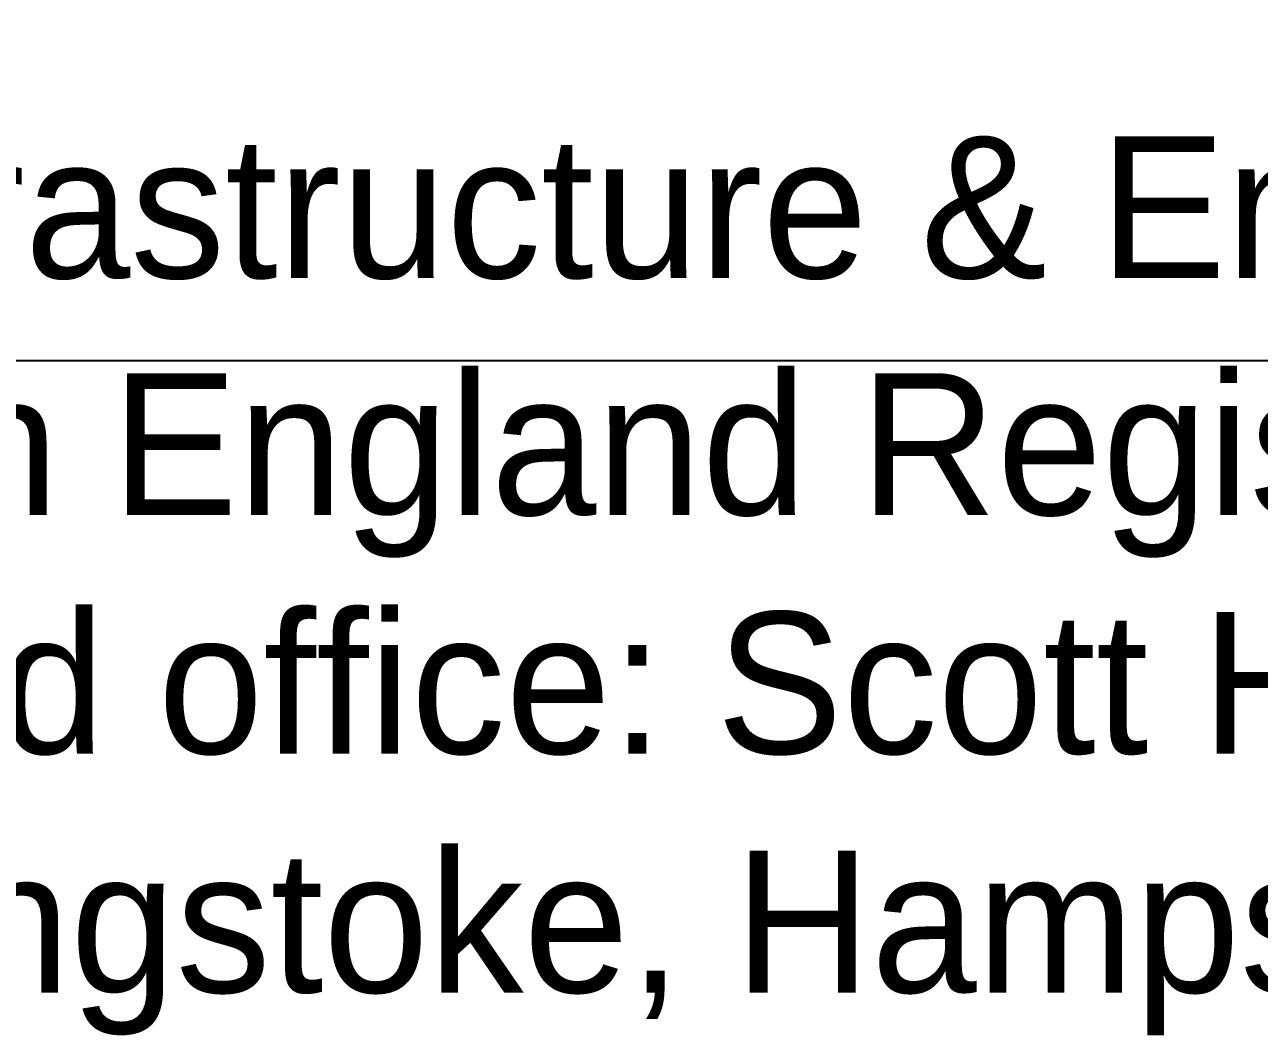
# Model space of a CAD drawing. Extents: x 0 to 841, y 0 to 594.
# Drawn here: x 787.64 to 803.31, y 39.88 to 52.71 of the extents above; entities that cross this region are included whole.
import ezdxf

# ---------------------------------------------------------------- set-up
doc = ezdxf.new("R2010")
doc.units = 0
doc.layers.add('Z-Zz_10_20-Z-P_CadFrameDisclaimer', color=7, linetype='Continuous')
doc.layers.add('Z-Zz_10_20_45-Z-P_CadLogoAecom', color=7, linetype='Continuous')

# ---------------------------------------------------------------- blocks, each defined once
blk = doc.blocks.new('AECOM_LogoColour')
at = {"layer": 'Z-Zz_10_20_45-Z-P_CadLogoFrameAecom'}
blk.add_lwpolyline([(2.9645, 0.00002), (0, 0), (0, 1), (2.9645, 0.99998), (2.9645, 0)], dxfattribs=at)
blk = doc.blocks.new('AECOM_TitleBlock_A1v')
at = {"layer": 'Z-Zz_10_20_45-Z-P_CadLogoAecom', "xscale": 18.91000405210697, "yscale": 18.91000405210697}
blk.add_blockref('AECOM_LogoColour', (773.061, 48.438), dxfattribs=at)
at = {"layer": 'Z-Zz_10_20-Z-P_CadFrameDisclaimer'}
for s, p in [('AECOM Infrastructure & Environment UK Limited', (774.666, 49.488)), ('Registered in England Registered number: 880328', (773.888, 46.481)), ('Registered office: Scott House, Alencon Link,', (777.019, 43.45)), ('Basingstoke, Hampshire RG21 7PP', (782.196, 40.418))]:
    blk.add_text(s, height=1.8, dxfattribs=at).set_placement(p)

msp = doc.modelspace()

# ---------------------------------------------------------------- block references
msp.add_blockref('AECOM_TitleBlock_A1v', (0, 0))

doc.saveas('drawing.dxf')
